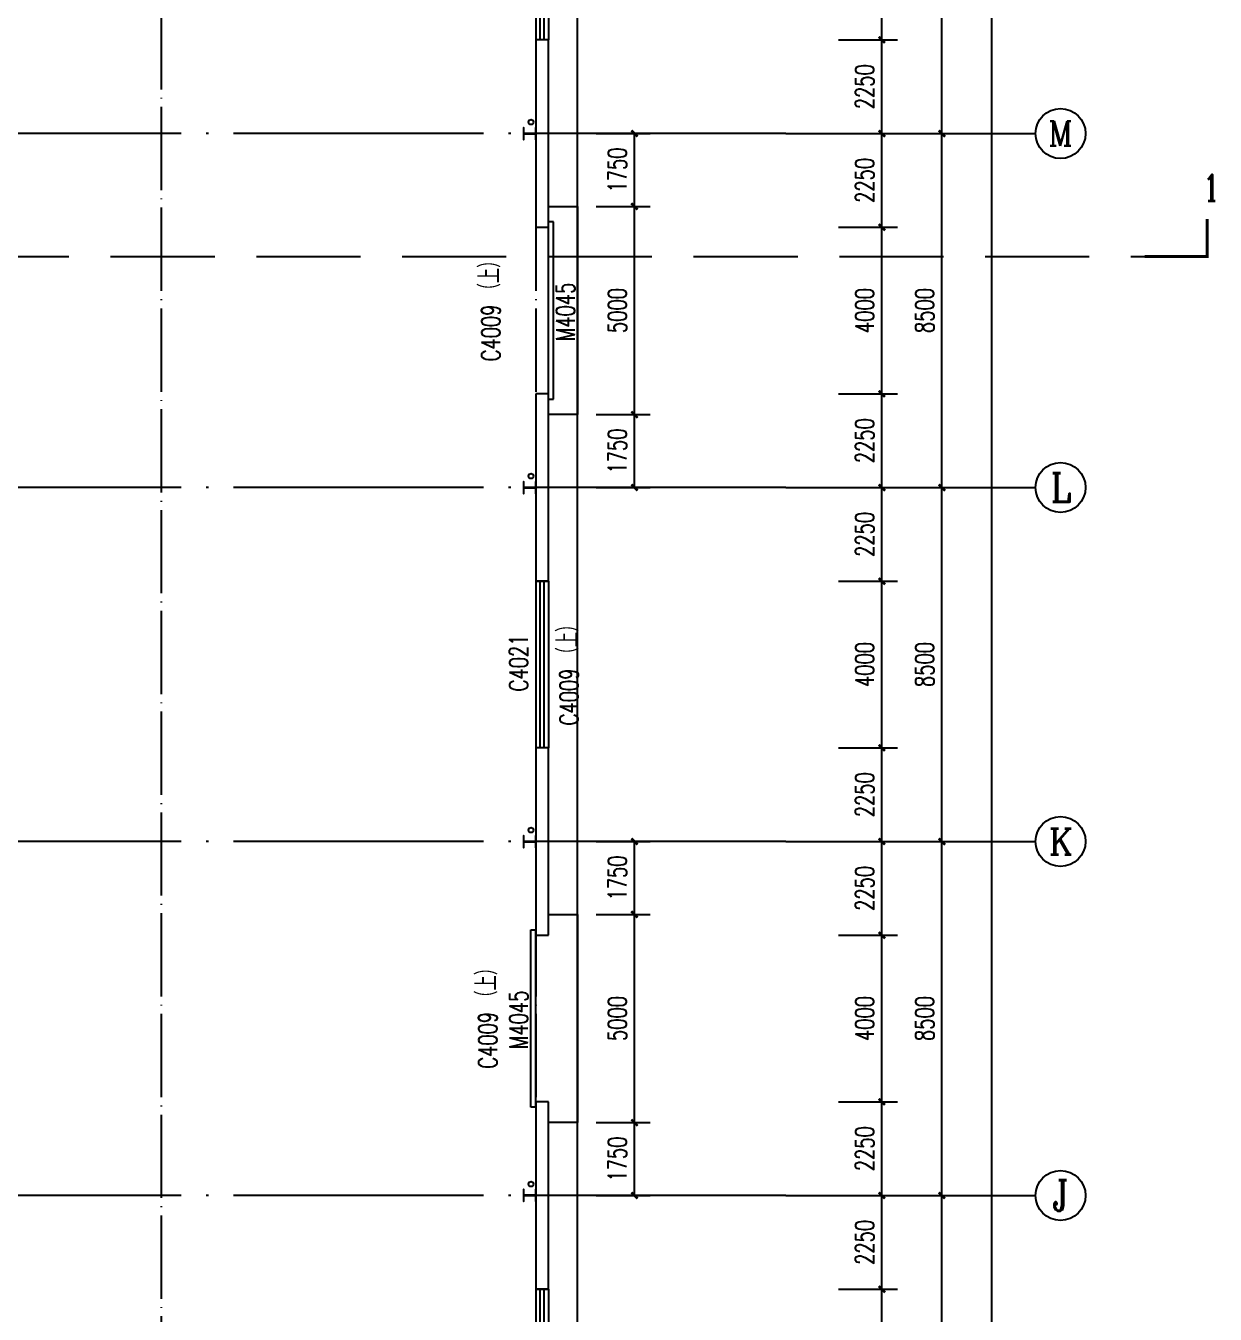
# Model space of a CAD drawing. Extents: x -275060 to -14507, y -783073 to -270523.
# Drawn here: x -129933 to -101371, y -341392 to -310453 of the extents above; entities that cross this region are included whole.
import ezdxf
from ezdxf.enums import TextEntityAlignment as Align

# ---------------------------------------------------------------- set-up
doc = ezdxf.new("R2010")
doc.units = 0
doc.header["$LTSCALE"] = 1000
doc.header["$MEASUREMENT"] = 0
doc.linetypes.add('DASH', pattern=[0.35, 0.25, -0.1])
doc.linetypes.add('DOTE', pattern=[2.42, 2, -0.2, 0.02, -0.2])
doc.layers.get('Defpoints').update_dxf_attribs({"color": 252})
for name, color, linetype in [('07m', 36, 'Continuous'), ('A-Stair(建筑楼梯、踏步、电梯)', 25, 'Continuous'), ('AXIS', 3, 'Continuous'), ('AXIS_TEXT', 7, 'Continuous'), ('DIM_SYMB', 3, 'Continuous'), ('DOTE', 1, 'Continuous'), ('PUB_DIM', 3, 'Continuous'), ('PUB_STRM', 4, 'Continuous'), ('STAIR', 2, 'Continuous'), ('WALL', 7, 'Continuous'), ('WINDOW', 4, 'Continuous'), ('WINDOW_TEXT', 7, 'Continuous')]:
    doc.layers.add(name, color=color, linetype=linetype)
doc.styles.add('_TCH_AXIS', font='COMPLEX', dxfattribs={"bigfont": 'GBCBIG'})
doc.styles.add('_TCH_DIM', font='SIMPLEX', dxfattribs={"bigfont": 'GBCBIG'})
doc.styles.add('_TCH_DIM_T3', font='SIMPLEX', dxfattribs={"width": 0.705882, "bigfont": 'GBCBIG'})
doc.styles.add('_TCH_LABEL', font='COMPLEX', dxfattribs={"bigfont": 'GBCBIG'})
doc.styles.add('_TCH_WINDOW', font='SIMPLEX', dxfattribs={"bigfont": 'GBCBIG'})
doc.styles.add('COMPLEX', font='COMPLEX')
doc.dimstyles.new('_TCH_ARCH&&150', dxfattribs={"dimtxt": 446.25, "dimasz": 150, "dimexe": 375, "dimexo": 450, "dimgap": 189.375, "dimtad": 1, "dimdec": 0, "dimzin": 0, "dimdsep": 46, "dimtxsty": '_TCH_DIM_T3', "dimblk": 'ARCHTICK', "dimcen": 0.09, "dimclrt": 7, "dimazin": 2, "dimtfac": 1, "dimtdec": 0, "dimtix": 1, "dimtmove": 2, "dimatfit": 3, "dimfxl": 0, "dimtolj": 1, "dimtzin": 0, "dimarcsym": 0})

# ---------------------------------------------------------------- blocks, each defined once
blk = doc.blocks.new('lsg')
at = {"layer": 'PUB_STRM'}
for centre in [(-116, -16725), (-116, -25225), (-116, -33725), (-116, -42225)]:
    blk.add_circle(centre, 60, dxfattribs=at)
blk = doc.blocks.new('_ArchTick')
at = {"color": 0, "linetype": 'ByBlock', "const_width": 0.4}
blk.add_lwpolyline([(-0.5, -0.5), (0.5, 0.5)], dxfattribs=at)
blk = doc.blocks.new('*D114')
at = {"layer": 'Defpoints', "color": 0, "transparency": 16777216}
for p in [(-116684, -336791), (-115316, -336791), (-116684, -338541)]:
    blk.add_point(p, dxfattribs=at)
at = {"layer": 'PUB_DIM', "color": 0, "lineweight": -2, "transparency": 16777216}
for p, q in [((-116234, -336791), (-114941, -336791)), ((-115316, -338541), (-115316, -336791)), ((-116234, -338541), (-114941, -338541))]:
    blk.add_line(p, q, dxfattribs=at)
at = {"layer": 'PUB_DIM', "color": 0, "lineweight": -2, "transparency": 16777216, "xscale": 150, "yscale": 150, "zscale": 150}
for p, rotation in [((-115316, -336791), 90), ((-115316, -338541), 270)]:
    blk.add_blockref('_ArchTick', p, dxfattribs=dict(at, rotation=rotation))
at = {"layer": 'PUB_DIM', "color": 7, "transparency": 16777216, "insert": (-115728, -337666), "char_height": 446.2, "attachment_point": 5, "rotation": 90, "style": '_TCH_DIM_T3'}
blk.add_mtext('\\A1;1750', dxfattribs=at)
blk = doc.blocks.new('*D115')
at = {"layer": 'Defpoints', "color": 0, "transparency": 16777216}
for p in [(-116684, -331791), (-115316, -331791), (-116684, -336791)]:
    blk.add_point(p, dxfattribs=at)
at = {"layer": 'PUB_DIM', "color": 0, "lineweight": -2, "transparency": 16777216}
for p, q in [((-116234, -331791), (-114941, -331791)), ((-115316, -336791), (-115316, -331791)), ((-116234, -336791), (-114941, -336791))]:
    blk.add_line(p, q, dxfattribs=at)
at = {"layer": 'PUB_DIM', "color": 0, "lineweight": -2, "transparency": 16777216, "xscale": 150, "yscale": 150, "zscale": 150}
for p, rotation in [((-115316, -331791), 90), ((-115316, -336791), 270)]:
    blk.add_blockref('_ArchTick', p, dxfattribs=dict(at, rotation=rotation))
at = {"layer": 'PUB_DIM', "color": 7, "transparency": 16777216, "insert": (-115728, -334291), "char_height": 446.2, "attachment_point": 5, "rotation": 90, "style": '_TCH_DIM_T3'}
blk.add_mtext('\\A1;5000', dxfattribs=at)
blk = doc.blocks.new('*D116')
at = {"layer": 'Defpoints', "color": 0, "transparency": 16777216}
for p in [(-116684, -330041), (-115316, -330041), (-116684, -331791)]:
    blk.add_point(p, dxfattribs=at)
at = {"layer": 'PUB_DIM', "color": 0, "lineweight": -2, "transparency": 16777216}
for p, q in [((-116234, -330041), (-114941, -330041)), ((-115316, -331791), (-115316, -330041)), ((-116234, -331791), (-114941, -331791))]:
    blk.add_line(p, q, dxfattribs=at)
at = {"layer": 'PUB_DIM', "color": 0, "lineweight": -2, "transparency": 16777216, "xscale": 150, "yscale": 150, "zscale": 150}
for p, rotation in [((-115316, -330041), 90), ((-115316, -331791), 270)]:
    blk.add_blockref('_ArchTick', p, dxfattribs=dict(at, rotation=rotation))
at = {"layer": 'PUB_DIM', "color": 7, "transparency": 16777216, "insert": (-115728, -330916), "char_height": 446.2, "attachment_point": 5, "rotation": 90, "style": '_TCH_DIM_T3'}
blk.add_mtext('\\A1;1750', dxfattribs=at)
blk = doc.blocks.new('*D117')
at = {"layer": 'Defpoints', "color": 0, "transparency": 16777216}
for p in [(-116684, -319791), (-115316, -319791), (-116684, -321541)]:
    blk.add_point(p, dxfattribs=at)
at = {"layer": 'PUB_DIM', "color": 0, "lineweight": -2, "transparency": 16777216}
for p, q in [((-116234, -319791), (-114941, -319791)), ((-115316, -321541), (-115316, -319791)), ((-116234, -321541), (-114941, -321541))]:
    blk.add_line(p, q, dxfattribs=at)
at = {"layer": 'PUB_DIM', "color": 0, "lineweight": -2, "transparency": 16777216, "xscale": 150, "yscale": 150, "zscale": 150}
for p, rotation in [((-115316, -319791), 90), ((-115316, -321541), 270)]:
    blk.add_blockref('_ArchTick', p, dxfattribs=dict(at, rotation=rotation))
at = {"layer": 'PUB_DIM', "color": 7, "transparency": 16777216, "insert": (-115728, -320666), "char_height": 446.2, "attachment_point": 5, "rotation": 90, "style": '_TCH_DIM_T3'}
blk.add_mtext('\\A1;1750', dxfattribs=at)
blk = doc.blocks.new('*D118')
at = {"layer": 'Defpoints', "color": 0, "transparency": 16777216}
for p in [(-116684, -314791), (-115316, -314791), (-116684, -319791)]:
    blk.add_point(p, dxfattribs=at)
at = {"layer": 'PUB_DIM', "color": 0, "lineweight": -2, "transparency": 16777216}
for p, q in [((-116234, -314791), (-114941, -314791)), ((-115316, -319791), (-115316, -314791)), ((-116234, -319791), (-114941, -319791))]:
    blk.add_line(p, q, dxfattribs=at)
at = {"layer": 'PUB_DIM', "color": 0, "lineweight": -2, "transparency": 16777216, "xscale": 150, "yscale": 150, "zscale": 150}
for p, rotation in [((-115316, -314791), 90), ((-115316, -319791), 270)]:
    blk.add_blockref('_ArchTick', p, dxfattribs=dict(at, rotation=rotation))
at = {"layer": 'PUB_DIM', "color": 7, "transparency": 16777216, "insert": (-115728, -317291), "char_height": 446.2, "attachment_point": 5, "rotation": 90, "style": '_TCH_DIM_T3'}
blk.add_mtext('\\A1;5000', dxfattribs=at)
blk = doc.blocks.new('*D119')
at = {"layer": 'Defpoints', "color": 0, "transparency": 16777216}
for p in [(-116684, -313041), (-115316, -313041), (-116684, -314791)]:
    blk.add_point(p, dxfattribs=at)
at = {"layer": 'PUB_DIM', "color": 0, "lineweight": -2, "transparency": 16777216}
for p, q in [((-116234, -313041), (-114941, -313041)), ((-115316, -314791), (-115316, -313041)), ((-116234, -314791), (-114941, -314791))]:
    blk.add_line(p, q, dxfattribs=at)
at = {"layer": 'PUB_DIM', "color": 0, "lineweight": -2, "transparency": 16777216, "xscale": 150, "yscale": 150, "zscale": 150}
for p, rotation in [((-115316, -313041), 90), ((-115316, -314791), 270)]:
    blk.add_blockref('_ArchTick', p, dxfattribs=dict(at, rotation=rotation))
at = {"layer": 'PUB_DIM', "color": 7, "transparency": 16777216, "insert": (-115728, -313916), "char_height": 446.2, "attachment_point": 5, "rotation": 90, "style": '_TCH_DIM_T3'}
blk.add_mtext('\\A1;1750', dxfattribs=at)
blk = doc.blocks.new('*D148')
at = {"layer": 'Defpoints', "color": 0, "transparency": 16777216}
for p in [(-110870, -306791), (-109375, -306791), (-110870, -310791)]:
    blk.add_point(p, dxfattribs=at)
at = {"layer": 'PUB_DIM', "color": 0, "lineweight": -2, "transparency": 16777216}
for p, q in [((-110420, -306791), (-109000, -306791)), ((-109375, -310791), (-109375, -306791)), ((-110420, -310791), (-109000, -310791))]:
    blk.add_line(p, q, dxfattribs=at)
at = {"layer": 'PUB_DIM', "color": 0, "lineweight": -2, "transparency": 16777216, "xscale": 150, "yscale": 150, "zscale": 150}
for p, rotation in [((-109375, -306791), 90), ((-109375, -310791), 270)]:
    blk.add_blockref('_ArchTick', p, dxfattribs=dict(at, rotation=rotation))
at = {"layer": 'PUB_DIM', "color": 7, "transparency": 16777216, "insert": (-109788, -308791), "char_height": 446.2, "attachment_point": 5, "rotation": 90, "style": '_TCH_DIM_T3'}
blk.add_mtext('\\A1;4000', dxfattribs=at)
blk = doc.blocks.new('*D149')
at = {"layer": 'Defpoints', "color": 0, "transparency": 16777216}
for p in [(-110870, -310791), (-109375, -310791), (-110870, -313041)]:
    blk.add_point(p, dxfattribs=at)
at = {"layer": 'PUB_DIM', "color": 0, "lineweight": -2, "transparency": 16777216}
for p, q in [((-110420, -310791), (-109000, -310791)), ((-109375, -313041), (-109375, -310791)), ((-110420, -313041), (-109000, -313041))]:
    blk.add_line(p, q, dxfattribs=at)
at = {"layer": 'PUB_DIM', "color": 0, "lineweight": -2, "transparency": 16777216, "xscale": 150, "yscale": 150, "zscale": 150}
for p, rotation in [((-109375, -310791), 90), ((-109375, -313041), 270)]:
    blk.add_blockref('_ArchTick', p, dxfattribs=dict(at, rotation=rotation))
at = {"layer": 'PUB_DIM', "color": 7, "transparency": 16777216, "insert": (-109788, -311916), "char_height": 446.2, "attachment_point": 5, "rotation": 90, "style": '_TCH_DIM_T3'}
blk.add_mtext('\\A1;2250', dxfattribs=at)
blk = doc.blocks.new('*D150')
at = {"layer": 'Defpoints', "color": 0, "transparency": 16777216}
for p in [(-110870, -313041), (-109375, -313041), (-110870, -315291)]:
    blk.add_point(p, dxfattribs=at)
at = {"layer": 'PUB_DIM', "color": 0, "lineweight": -2, "transparency": 16777216}
for p, q in [((-110420, -313041), (-109000, -313041)), ((-109375, -315291), (-109375, -313041)), ((-110420, -315291), (-109000, -315291))]:
    blk.add_line(p, q, dxfattribs=at)
at = {"layer": 'PUB_DIM', "color": 0, "lineweight": -2, "transparency": 16777216, "xscale": 150, "yscale": 150, "zscale": 150}
for p, rotation in [((-109375, -313041), 90), ((-109375, -315291), 270)]:
    blk.add_blockref('_ArchTick', p, dxfattribs=dict(at, rotation=rotation))
at = {"layer": 'PUB_DIM', "color": 7, "transparency": 16777216, "insert": (-109788, -314166), "char_height": 446.2, "attachment_point": 5, "rotation": 90, "style": '_TCH_DIM_T3'}
blk.add_mtext('\\A1;2250', dxfattribs=at)
blk = doc.blocks.new('*D151')
at = {"layer": 'Defpoints', "color": 0, "transparency": 16777216}
for p in [(-110870, -315291), (-109375, -315291), (-110870, -319291)]:
    blk.add_point(p, dxfattribs=at)
at = {"layer": 'PUB_DIM', "color": 0, "lineweight": -2, "transparency": 16777216}
for p, q in [((-110420, -315291), (-109000, -315291)), ((-109375, -319291), (-109375, -315291)), ((-110420, -319291), (-109000, -319291))]:
    blk.add_line(p, q, dxfattribs=at)
at = {"layer": 'PUB_DIM', "color": 0, "lineweight": -2, "transparency": 16777216, "xscale": 150, "yscale": 150, "zscale": 150}
for p, rotation in [((-109375, -315291), 90), ((-109375, -319291), 270)]:
    blk.add_blockref('_ArchTick', p, dxfattribs=dict(at, rotation=rotation))
at = {"layer": 'PUB_DIM', "color": 7, "transparency": 16777216, "insert": (-109788, -317291), "char_height": 446.2, "attachment_point": 5, "rotation": 90, "style": '_TCH_DIM_T3'}
blk.add_mtext('\\A1;4000', dxfattribs=at)
blk = doc.blocks.new('*D152')
at = {"layer": 'Defpoints', "color": 0, "transparency": 16777216}
for p in [(-110870, -319291), (-109375, -319291), (-110870, -321541)]:
    blk.add_point(p, dxfattribs=at)
at = {"layer": 'PUB_DIM', "color": 0, "lineweight": -2, "transparency": 16777216}
for p, q in [((-110420, -319291), (-109000, -319291)), ((-109375, -321541), (-109375, -319291)), ((-110420, -321541), (-109000, -321541))]:
    blk.add_line(p, q, dxfattribs=at)
at = {"layer": 'PUB_DIM', "color": 0, "lineweight": -2, "transparency": 16777216, "xscale": 150, "yscale": 150, "zscale": 150}
for p, rotation in [((-109375, -319291), 90), ((-109375, -321541), 270)]:
    blk.add_blockref('_ArchTick', p, dxfattribs=dict(at, rotation=rotation))
at = {"layer": 'PUB_DIM', "color": 7, "transparency": 16777216, "insert": (-109788, -320416), "char_height": 446.2, "attachment_point": 5, "rotation": 90, "style": '_TCH_DIM_T3'}
blk.add_mtext('\\A1;2250', dxfattribs=at)
blk = doc.blocks.new('*D153')
at = {"layer": 'Defpoints', "color": 0, "transparency": 16777216}
for p in [(-110870, -321541), (-109375, -321541), (-110870, -323791)]:
    blk.add_point(p, dxfattribs=at)
at = {"layer": 'PUB_DIM', "color": 0, "lineweight": -2, "transparency": 16777216}
for p, q in [((-110420, -321541), (-109000, -321541)), ((-109375, -323791), (-109375, -321541)), ((-110420, -323791), (-109000, -323791))]:
    blk.add_line(p, q, dxfattribs=at)
at = {"layer": 'PUB_DIM', "color": 0, "lineweight": -2, "transparency": 16777216, "xscale": 150, "yscale": 150, "zscale": 150}
for p, rotation in [((-109375, -321541), 90), ((-109375, -323791), 270)]:
    blk.add_blockref('_ArchTick', p, dxfattribs=dict(at, rotation=rotation))
at = {"layer": 'PUB_DIM', "color": 7, "transparency": 16777216, "insert": (-109788, -322666), "char_height": 446.2, "attachment_point": 5, "rotation": 90, "style": '_TCH_DIM_T3'}
blk.add_mtext('\\A1;2250', dxfattribs=at)
blk = doc.blocks.new('*D154')
at = {"layer": 'Defpoints', "color": 0, "transparency": 16777216}
for p in [(-110870, -323791), (-109375, -323791), (-110870, -327791)]:
    blk.add_point(p, dxfattribs=at)
at = {"layer": 'PUB_DIM', "color": 0, "lineweight": -2, "transparency": 16777216}
for p, q in [((-110420, -323791), (-109000, -323791)), ((-109375, -327791), (-109375, -323791)), ((-110420, -327791), (-109000, -327791))]:
    blk.add_line(p, q, dxfattribs=at)
at = {"layer": 'PUB_DIM', "color": 0, "lineweight": -2, "transparency": 16777216, "xscale": 150, "yscale": 150, "zscale": 150}
for p, rotation in [((-109375, -323791), 90), ((-109375, -327791), 270)]:
    blk.add_blockref('_ArchTick', p, dxfattribs=dict(at, rotation=rotation))
at = {"layer": 'PUB_DIM', "color": 7, "transparency": 16777216, "insert": (-109788, -325791), "char_height": 446.2, "attachment_point": 5, "rotation": 90, "style": '_TCH_DIM_T3'}
blk.add_mtext('\\A1;4000', dxfattribs=at)
blk = doc.blocks.new('*D155')
at = {"layer": 'Defpoints', "color": 0, "transparency": 16777216}
for p in [(-110870, -327791), (-109375, -327791), (-110870, -330041)]:
    blk.add_point(p, dxfattribs=at)
at = {"layer": 'PUB_DIM', "color": 0, "lineweight": -2, "transparency": 16777216}
for p, q in [((-110420, -327791), (-109000, -327791)), ((-109375, -330041), (-109375, -327791)), ((-110420, -330041), (-109000, -330041))]:
    blk.add_line(p, q, dxfattribs=at)
at = {"layer": 'PUB_DIM', "color": 0, "lineweight": -2, "transparency": 16777216, "xscale": 150, "yscale": 150, "zscale": 150}
for p, rotation in [((-109375, -327791), 90), ((-109375, -330041), 270)]:
    blk.add_blockref('_ArchTick', p, dxfattribs=dict(at, rotation=rotation))
at = {"layer": 'PUB_DIM', "color": 7, "transparency": 16777216, "insert": (-109788, -328916), "char_height": 446.2, "attachment_point": 5, "rotation": 90, "style": '_TCH_DIM_T3'}
blk.add_mtext('\\A1;2250', dxfattribs=at)
blk = doc.blocks.new('*D156')
at = {"layer": 'Defpoints', "color": 0, "transparency": 16777216}
for p in [(-110870, -330041), (-109375, -330041), (-110870, -332291)]:
    blk.add_point(p, dxfattribs=at)
at = {"layer": 'PUB_DIM', "color": 0, "lineweight": -2, "transparency": 16777216}
for p, q in [((-110420, -330041), (-109000, -330041)), ((-109375, -332291), (-109375, -330041)), ((-110420, -332291), (-109000, -332291))]:
    blk.add_line(p, q, dxfattribs=at)
at = {"layer": 'PUB_DIM', "color": 0, "lineweight": -2, "transparency": 16777216, "xscale": 150, "yscale": 150, "zscale": 150}
for p, rotation in [((-109375, -330041), 90), ((-109375, -332291), 270)]:
    blk.add_blockref('_ArchTick', p, dxfattribs=dict(at, rotation=rotation))
at = {"layer": 'PUB_DIM', "color": 7, "transparency": 16777216, "insert": (-109788, -331166), "char_height": 446.2, "attachment_point": 5, "rotation": 90, "style": '_TCH_DIM_T3'}
blk.add_mtext('\\A1;2250', dxfattribs=at)
blk = doc.blocks.new('*D157')
at = {"layer": 'Defpoints', "color": 0, "transparency": 16777216}
for p in [(-110870, -332291), (-109375, -332291), (-110870, -336291)]:
    blk.add_point(p, dxfattribs=at)
at = {"layer": 'PUB_DIM', "color": 0, "lineweight": -2, "transparency": 16777216}
for p, q in [((-110420, -332291), (-109000, -332291)), ((-109375, -336291), (-109375, -332291)), ((-110420, -336291), (-109000, -336291))]:
    blk.add_line(p, q, dxfattribs=at)
at = {"layer": 'PUB_DIM', "color": 0, "lineweight": -2, "transparency": 16777216, "xscale": 150, "yscale": 150, "zscale": 150}
for p, rotation in [((-109375, -332291), 90), ((-109375, -336291), 270)]:
    blk.add_blockref('_ArchTick', p, dxfattribs=dict(at, rotation=rotation))
at = {"layer": 'PUB_DIM', "color": 7, "transparency": 16777216, "insert": (-109788, -334291), "char_height": 446.2, "attachment_point": 5, "rotation": 90, "style": '_TCH_DIM_T3'}
blk.add_mtext('\\A1;4000', dxfattribs=at)
blk = doc.blocks.new('*D158')
at = {"layer": 'Defpoints', "color": 0, "transparency": 16777216}
for p in [(-110870, -336291), (-109375, -336291), (-110870, -338541)]:
    blk.add_point(p, dxfattribs=at)
at = {"layer": 'PUB_DIM', "color": 0, "lineweight": -2, "transparency": 16777216}
for p, q in [((-110420, -336291), (-109000, -336291)), ((-109375, -338541), (-109375, -336291)), ((-110420, -338541), (-109000, -338541))]:
    blk.add_line(p, q, dxfattribs=at)
at = {"layer": 'PUB_DIM', "color": 0, "lineweight": -2, "transparency": 16777216, "xscale": 150, "yscale": 150, "zscale": 150}
for p, rotation in [((-109375, -336291), 90), ((-109375, -338541), 270)]:
    blk.add_blockref('_ArchTick', p, dxfattribs=dict(at, rotation=rotation))
at = {"layer": 'PUB_DIM', "color": 7, "transparency": 16777216, "insert": (-109788, -337416), "char_height": 446.2, "attachment_point": 5, "rotation": 90, "style": '_TCH_DIM_T3'}
blk.add_mtext('\\A1;2250', dxfattribs=at)
blk = doc.blocks.new('*D159')
at = {"layer": 'Defpoints', "color": 0, "transparency": 16777216}
for p in [(-110870, -338541), (-109375, -338541), (-110870, -340791)]:
    blk.add_point(p, dxfattribs=at)
at = {"layer": 'PUB_DIM', "color": 0, "lineweight": -2, "transparency": 16777216}
for p, q in [((-110420, -338541), (-109000, -338541)), ((-109375, -340791), (-109375, -338541)), ((-110420, -340791), (-109000, -340791))]:
    blk.add_line(p, q, dxfattribs=at)
at = {"layer": 'PUB_DIM', "color": 0, "lineweight": -2, "transparency": 16777216, "xscale": 150, "yscale": 150, "zscale": 150}
for p, rotation in [((-109375, -338541), 90), ((-109375, -340791), 270)]:
    blk.add_blockref('_ArchTick', p, dxfattribs=dict(at, rotation=rotation))
at = {"layer": 'PUB_DIM', "color": 7, "transparency": 16777216, "insert": (-109788, -339666), "char_height": 446.2, "attachment_point": 5, "rotation": 90, "style": '_TCH_DIM_T3'}
blk.add_mtext('\\A1;2250', dxfattribs=at)
blk = doc.blocks.new('*D160')
at = {"layer": 'Defpoints', "color": 0, "transparency": 16777216}
for p in [(-110870, -340791), (-109375, -340791), (-110870, -344791)]:
    blk.add_point(p, dxfattribs=at)
at = {"layer": 'PUB_DIM', "color": 0, "lineweight": -2, "transparency": 16777216}
for p, q in [((-110420, -340791), (-109000, -340791)), ((-109375, -344791), (-109375, -340791)), ((-110420, -344791), (-109000, -344791))]:
    blk.add_line(p, q, dxfattribs=at)
at = {"layer": 'PUB_DIM', "color": 0, "lineweight": -2, "transparency": 16777216, "xscale": 150, "yscale": 150, "zscale": 150}
for p, rotation in [((-109375, -340791), 90), ((-109375, -344791), 270)]:
    blk.add_blockref('_ArchTick', p, dxfattribs=dict(at, rotation=rotation))
at = {"layer": 'PUB_DIM', "color": 7, "transparency": 16777216, "insert": (-109788, -342791), "char_height": 446.2, "attachment_point": 5, "rotation": 90, "style": '_TCH_DIM_T3'}
blk.add_mtext('\\A1;4000', dxfattribs=at)
blk = doc.blocks.new('*D394')
at = {"layer": 'AXIS', "color": 0, "lineweight": -2, "transparency": 16777216}
for p, q in [((-111234, -338541), (-107559, -338541)), ((-107934, -347041), (-107934, -338541)), ((-111234, -347041), (-107559, -347041))]:
    blk.add_line(p, q, dxfattribs=at)
at = {"layer": 'Defpoints', "color": 0, "transparency": 16777216}
for p in [(-111684, -338541), (-107934, -338541), (-111684, -347041)]:
    blk.add_point(p, dxfattribs=at)
at = {"layer": 'AXIS', "color": 0, "lineweight": -2, "transparency": 16777216, "xscale": 150, "yscale": 150, "zscale": 150}
for p, rotation in [((-107934, -338541), 90), ((-107934, -347041), 270)]:
    blk.add_blockref('_ArchTick', p, dxfattribs=dict(at, rotation=rotation))
at = {"layer": 'AXIS', "color": 7, "transparency": 16777216, "insert": (-108347, -342791), "char_height": 446.2, "attachment_point": 5, "rotation": 90, "style": '_TCH_DIM_T3'}
blk.add_mtext('\\A1;8500', dxfattribs=at)
blk = doc.blocks.new('*D395')
at = {"layer": 'AXIS', "color": 0, "lineweight": -2, "transparency": 16777216}
for p, q in [((-111234, -330041), (-107559, -330041)), ((-107934, -338541), (-107934, -330041)), ((-111234, -338541), (-107559, -338541))]:
    blk.add_line(p, q, dxfattribs=at)
at = {"layer": 'Defpoints', "color": 0, "transparency": 16777216}
for p in [(-111684, -330041), (-107934, -330041), (-111684, -338541)]:
    blk.add_point(p, dxfattribs=at)
at = {"layer": 'AXIS', "color": 0, "lineweight": -2, "transparency": 16777216, "xscale": 150, "yscale": 150, "zscale": 150}
for p, rotation in [((-107934, -330041), 90), ((-107934, -338541), 270)]:
    blk.add_blockref('_ArchTick', p, dxfattribs=dict(at, rotation=rotation))
at = {"layer": 'AXIS', "color": 7, "transparency": 16777216, "insert": (-108347, -334291), "char_height": 446.2, "attachment_point": 5, "rotation": 90, "style": '_TCH_DIM_T3'}
blk.add_mtext('\\A1;8500', dxfattribs=at)
blk = doc.blocks.new('*D396')
at = {"layer": 'AXIS', "color": 0, "lineweight": -2, "transparency": 16777216}
for p, q in [((-111234, -321541), (-107559, -321541)), ((-107934, -330041), (-107934, -321541)), ((-111234, -330041), (-107559, -330041))]:
    blk.add_line(p, q, dxfattribs=at)
at = {"layer": 'Defpoints', "color": 0, "transparency": 16777216}
for p in [(-111684, -321541), (-107934, -321541), (-111684, -330041)]:
    blk.add_point(p, dxfattribs=at)
at = {"layer": 'AXIS', "color": 0, "lineweight": -2, "transparency": 16777216, "xscale": 150, "yscale": 150, "zscale": 150}
for p, rotation in [((-107934, -321541), 90), ((-107934, -330041), 270)]:
    blk.add_blockref('_ArchTick', p, dxfattribs=dict(at, rotation=rotation))
at = {"layer": 'AXIS', "color": 7, "transparency": 16777216, "insert": (-108347, -325791), "char_height": 446.2, "attachment_point": 5, "rotation": 90, "style": '_TCH_DIM_T3'}
blk.add_mtext('\\A1;8500', dxfattribs=at)
blk = doc.blocks.new('*D397')
at = {"layer": 'AXIS', "color": 0, "lineweight": -2, "transparency": 16777216}
for p, q in [((-111234, -313041), (-107559, -313041)), ((-107934, -321541), (-107934, -313041)), ((-111234, -321541), (-107559, -321541))]:
    blk.add_line(p, q, dxfattribs=at)
at = {"layer": 'Defpoints', "color": 0, "transparency": 16777216}
for p in [(-111684, -313041), (-107934, -313041), (-111684, -321541)]:
    blk.add_point(p, dxfattribs=at)
at = {"layer": 'AXIS', "color": 0, "lineweight": -2, "transparency": 16777216, "xscale": 150, "yscale": 150, "zscale": 150}
for p, rotation in [((-107934, -313041), 90), ((-107934, -321541), 270)]:
    blk.add_blockref('_ArchTick', p, dxfattribs=dict(at, rotation=rotation))
at = {"layer": 'AXIS', "color": 7, "transparency": 16777216, "insert": (-108347, -317291), "char_height": 446.2, "attachment_point": 5, "rotation": 90, "style": '_TCH_DIM_T3'}
blk.add_mtext('\\A1;8500', dxfattribs=at)
blk = doc.blocks.new('*D398')
at = {"layer": 'AXIS', "color": 0, "lineweight": -2, "transparency": 16777216}
for p, q in [((-111234, -304541), (-107559, -304541)), ((-107934, -313041), (-107934, -304541)), ((-111234, -313041), (-107559, -313041))]:
    blk.add_line(p, q, dxfattribs=at)
at = {"layer": 'Defpoints', "color": 0, "transparency": 16777216}
for p in [(-111684, -304541), (-107934, -304541), (-111684, -313041)]:
    blk.add_point(p, dxfattribs=at)
at = {"layer": 'AXIS', "color": 0, "lineweight": -2, "transparency": 16777216, "xscale": 150, "yscale": 150, "zscale": 150}
for p, rotation in [((-107934, -304541), 90), ((-107934, -313041), 270)]:
    blk.add_blockref('_ArchTick', p, dxfattribs=dict(at, rotation=rotation))
at = {"layer": 'AXIS', "color": 7, "transparency": 16777216, "insert": (-108347, -308791), "char_height": 446.2, "attachment_point": 5, "rotation": 90, "style": '_TCH_DIM_T3'}
blk.add_mtext('\\A1;8500', dxfattribs=at)
blk = doc.blocks.new('*D401')
at = {"layer": 'AXIS', "color": 0, "lineweight": -2, "transparency": 16777216}
for p, q in [((-111234, -295741), (-106359, -295741)), ((-106734, -406841), (-106734, -295741)), ((-111234, -406841), (-106359, -406841))]:
    blk.add_line(p, q, dxfattribs=at)
at = {"layer": 'Defpoints', "color": 0, "transparency": 16777216}
for p in [(-111684, -295741), (-106734, -295741), (-111684, -406841)]:
    blk.add_point(p, dxfattribs=at)
at = {"layer": 'AXIS', "color": 0, "lineweight": -2, "transparency": 16777216, "xscale": 150, "yscale": 150, "zscale": 150}
for p, rotation in [((-106734, -295741), 90), ((-106734, -406841), 270)]:
    blk.add_blockref('_ArchTick', p, dxfattribs=dict(at, rotation=rotation))
at = {"layer": 'AXIS', "color": 7, "transparency": 16777216, "insert": (-107147, -351291), "char_height": 446.2, "attachment_point": 5, "rotation": 90, "style": '_TCH_DIM_T3'}
blk.add_mtext('\\A1;111100', dxfattribs=at)
blk = doc.blocks.new('_AXISO')
blk.add_circle((0, 0), 0.5)
at = {"layer": 'AXIS_TEXT', "style": 'COMPLEX', "width": 1.041667}
blk.add_attdef('A', text='', height=0.56, dxfattribs=at).set_placement((-0.25, -0.28), (0.25, -0.28), align=Align.FIT)
blk = doc.blocks.new('$DorLib2D$00000126')
at = {"color": 0, "linetype": 'Continuous'}
for p, q in [((-0.532, 0.5), (-0.532, 0.9)), ((0.532, 0.9), (0.532, 0.5))]:
    blk.add_line(p, q, dxfattribs=at)
at = {"color": 0, "linetype": 'DASH'}
for p, q in [((-0.532, 0.9), (0.532, 0.9)), ((-0.532, 0.5), (0.532, 0.5))]:
    blk.add_line(p, q, dxfattribs=at)
blk = doc.blocks.new('$TCHSYS$WIN2D')
for p, q in [((-0.5, 0.5), (0.5, 0.5)), ((-0.5, 0.5), (-0.5, -0.5)), ((0.5, 0.5), (0.5, -0.5)), ((0.5, 0.1667), (-0.5, 0.1667)), ((0.5, -0.1667), (-0.5, -0.1667)), ((-0.5, -0.5), (0.5, -0.5))]:
    blk.add_line(p, q)

msp = doc.modelspace()

# ---------------------------------------------------------------- linework, layer by layer
for points in [[(-117684.1, -313180.6), (-117684.1, -312900.6), (-117696.1, -312900.6), (-117696.1, -313036.6), (-117972.1, -313036.6), (-117972.1, -312900.6), (-117984.1, -312900.6), (-117984.1, -313180.6), (-117972.1, -313180.6), (-117972.1, -313044.6), (-117696.1, -313044.6), (-117696.1, -313180.6)], [(-117684.1, -321680.6), (-117684.1, -321400.6), (-117696.1, -321400.6), (-117696.1, -321536.6), (-117972.1, -321536.6), (-117972.1, -321400.6), (-117984.1, -321400.6), (-117984.1, -321680.6), (-117972.1, -321680.6), (-117972.1, -321544.6), (-117696.1, -321544.6), (-117696.1, -321680.6)], [(-117684.1, -330180.6), (-117684.1, -329900.6), (-117696.1, -329900.6), (-117696.1, -330036.6), (-117972.1, -330036.6), (-117972.1, -329900.6), (-117984.1, -329900.6), (-117984.1, -330180.6), (-117972.1, -330180.6), (-117972.1, -330044.6), (-117696.1, -330044.6), (-117696.1, -330180.6)], [(-117684.1, -338680.6), (-117684.1, -338400.6), (-117696.1, -338400.6), (-117696.1, -338536.6), (-117972.1, -338536.6), (-117972.1, -338400.6), (-117984.1, -338400.6), (-117984.1, -338680.6), (-117972.1, -338680.6), (-117972.1, -338544.6), (-117696.1, -338544.6), (-117696.1, -338680.6)]]:
    msp.add_lwpolyline(points, close=True)
at = {"layer": 'A-Stair(建筑楼梯、踏步、电梯)'}
msp.add_lwpolyline([(-121184.1, -407540.6), (-116684.1, -407540.6), (-116684.1, -295040.6), (-154684.1, -295040.6), (-154684.1, -331790.6)], dxfattribs=at)
at = {"layer": 'AXIS'}
for p, q in [((-111684.1, -313040.6), (-105684.1, -313040.6)), ((-111684.1, -321540.6), (-105684.1, -321540.6)), ((-111684.1, -330040.6), (-105684.1, -330040.6)), ((-111684.1, -338540.6), (-105684.1, -338540.6))]:
    msp.add_line(p, q, dxfattribs=at)
at = {"layer": 'DIM_SYMB', "const_width": 75}
msp.add_lwpolyline([(-103063.5, -315991), (-101563.5, -315991), (-101563.5, -315091)], dxfattribs=at)
at = {"layer": 'DIM_SYMB', "linetype": 'DASH', "ltscale": 10}
msp.add_lwpolyline([(-169895.5, -315991), (-101563.5, -315991)], dxfattribs=at)
at = {"layer": 'DOTE', "color": 1, "linetype": 'DOTE'}
for p, q in [((-126684.1, -293040.6), (-126684.1, -409540.6)), ((-117684.1, -293040.6), (-117684.1, -409540.6))]:
    msp.add_line(p, q, dxfattribs=at)
at = {"layer": 'DOTE', "color": 1, "linetype": 'DOTE', "ltscale": 3}
for p, q in [((-111684.1, -313040.6), (-159684.1, -313040.6)), ((-111684.1, -321540.6), (-159684.1, -321540.6)), ((-111684.1, -330040.6), (-159684.1, -330040.6)), ((-111684.1, -338540.6), (-159684.1, -338540.6))]:
    msp.add_line(p, q, dxfattribs=at)
at = {"layer": 'STAIR'}
for points in [[(-117384.1, -314790.6), (-116684.1, -314790.6), (-116684.1, -319790.6), (-117384.1, -319790.6)], [(-117384.1, -331790.6), (-116684.1, -331790.6), (-116684.1, -336790.6), (-117384.1, -336790.6)]]:
    msp.add_lwpolyline(points, dxfattribs=at)
at = {"layer": 'WALL'}
for p, q in [((-117384.1, -310790.6), (-117684.1, -310790.6)), ((-117684.1, -310790.6), (-117684.1, -315290.6)), ((-117384.1, -315290.6), (-117384.1, -310790.6)), ((-117684.1, -315290.6), (-117384.1, -315290.6)), ((-117384.1, -319290.6), (-117684.1, -319290.6)), ((-117684.1, -319290.6), (-117684.1, -323790.6)), ((-117384.1, -323790.6), (-117384.1, -319290.6)), ((-117684.1, -323790.6), (-117384.1, -323790.6)), ((-117384.1, -327790.6), (-117684.1, -327790.6)), ((-117684.1, -327790.6), (-117684.1, -332290.6)), ((-117384.1, -332290.6), (-117384.1, -327790.6)), ((-117684.1, -332290.6), (-117384.1, -332290.6)), ((-117384.1, -336290.6), (-117684.1, -336290.6)), ((-117684.1, -336290.6), (-117684.1, -340790.6)), ((-117384.1, -340790.6), (-117384.1, -336290.6)), ((-117684.1, -340790.6), (-117384.1, -340790.6))]:
    msp.add_line(p, q, dxfattribs=at)

# ---------------------------------------------------------------- block references
msp.add_blockref('lsg', (-117684.1, -296040.6))
at = {"layer": 'AXIS'}
ref = msp.add_blockref('_AXISO', (-105084.1, -313040.6), dxfattribs=dict(at, xscale=1200, yscale=1200, zscale=1200))
ref.add_attrib('A', 'M', dxfattribs={"layer": 'AXIS_TEXT', "height": 594, "style": '_TCH_AXIS'}).set_placement((-105381.1, -313337.6), (-104787.1, -313337.6), align=Align.FIT)
ref = msp.add_blockref('_AXISO', (-105084.1, -321540.6), dxfattribs=dict(at, xscale=1200, yscale=1200, zscale=1200))
ref.add_attrib('A', 'L', dxfattribs={"layer": 'AXIS_TEXT', "height": 683.5, "style": '_TCH_AXIS'}).set_placement((-105328.2, -321882.4), (-104840, -321882.4), align=Align.FIT)
ref = msp.add_blockref('_AXISO', (-105084.1, -330040.6), dxfattribs=dict(at, xscale=1200, yscale=1200, zscale=1200))
ref.add_attrib('A', 'K', dxfattribs={"layer": 'AXIS_TEXT', "height": 622.9, "style": '_TCH_AXIS'}).set_placement((-105365.9, -330352.1), (-104802.3, -330352.1), align=Align.FIT)
ref = msp.add_blockref('_AXISO', (-105084.1, -338540.6), dxfattribs=dict(at, xscale=1200, yscale=1200, zscale=1200))
ref.add_attrib('A', 'J', dxfattribs={"layer": 'AXIS_TEXT', "height": 744.1, "style": '_TCH_AXIS'}).set_placement((-105279, -338912.7), (-104889.2, -338912.7), align=Align.FIT)
at = {"layer": 'WINDOW'}
ref = msp.add_blockref('$TCHSYS$WIN2D', (-117534.1, -308790.6), dxfattribs=dict(at, xscale=-4000, yscale=-300, zscale=-4000, rotation=90.00000000718146))
ref.add_attrib('A', 'C4021', (-117873.5, -309435.6), dxfattribs={"layer": 'WINDOW_TEXT', "height": 446.25, "rotation": 90, "style": '_TCH_WINDOW', "width": 0.705882})
ref = msp.add_blockref('$DorLib2D$00000126', (-117534.1, -317290.6), dxfattribs=dict(at, xscale=4000, yscale=-300, zscale=4000, rotation=90.00000000718146))
ref.add_attrib('A', 'M4045', (-116748.5, -318025.6), dxfattribs={"layer": 'WINDOW_TEXT', "height": 446.25, "rotation": 90, "style": '_TCH_WINDOW', "width": 0.705882})
ref = msp.add_blockref('$TCHSYS$WIN2D', (-117534.1, -325790.6), dxfattribs=dict(at, xscale=-4000, yscale=-300, zscale=-4000, rotation=90.00000000718146))
ref.add_attrib('A', 'C4021', (-117873.5, -326435.6), dxfattribs={"layer": 'WINDOW_TEXT', "height": 446.25, "rotation": 90, "style": '_TCH_WINDOW', "width": 0.705882})
ref = msp.add_blockref('$DorLib2D$00000126', (-117534.1, -334290.6), dxfattribs=dict(at, xscale=4000, yscale=300, zscale=4000, rotation=90.00000000718146))
ref.add_attrib('A', 'M4045', (-117873.5, -335025.6), dxfattribs={"layer": 'WINDOW_TEXT', "height": 446.25, "rotation": 90, "style": '_TCH_WINDOW', "width": 0.705882})
ref = msp.add_blockref('$TCHSYS$WIN2D', (-117534.1, -342790.6), dxfattribs=dict(at, xscale=-4000, yscale=-300, zscale=-4000, rotation=90.00000000718146))
ref.add_attrib('A', 'C4021', (-117873.5, -343435.6), dxfattribs={"layer": 'WINDOW_TEXT', "height": 446.25, "rotation": 90, "style": '_TCH_WINDOW', "width": 0.705882})

# ---------------------------------------------------------------- texts
at = {"layer": '07m', "color": 2, "style": '_TCH_DIM'}
for p in [(-118542.4, -316996), (-116664.4, -325737), (-118614.4, -333980.5)]:
    msp.add_text('（上）', height=506.38, rotation=90, dxfattribs=at).set_placement(p)
at = {"layer": '07m', "color": 2, "style": '_TCH_DIM', "width": 0.705882}
for p in [(-118542.4, -318511), (-116664.4, -327252), (-118614.4, -335495.5)]:
    msp.add_text('C4009', height=446.25, rotation=90, dxfattribs=at).set_placement(p)
at = {"layer": 'DIM_SYMB', "color": 7, "style": '_TCH_LABEL', "width": 0.705882}
msp.add_text('1', height=637.5, dxfattribs=at).set_placement((-101659.9, -314659.8))

# ---------------------------------------------------------------- dimensions: what is measured, and where the dimension line sits
at = {"layer": 'AXIS'}
for p1, p2, distance, picture, middle in [((-111684.1, -406840.6), (-111684.1, -295740.6), -4950, '*D401', (-107146.6, -351290.6)), ((-111684.1, -313040.6), (-111684.1, -304540.6), -3750, '*D398', (-108346.6, -308790.6)), ((-111684.1, -321540.6), (-111684.1, -313040.6), -3750, '*D397', (-108346.6, -317290.6)), ((-111684.1, -330040.6), (-111684.1, -321540.6), -3750, '*D396', (-108346.6, -325790.6)), ((-111684.1, -338540.6), (-111684.1, -330040.6), -3750, '*D395', (-108346.6, -334290.6)), ((-111684.1, -347040.6), (-111684.1, -338540.6), -3750, '*D394', (-108346.6, -342790.6))]:
    dim = msp.add_aligned_dim(p1=p1, p2=p2, distance=distance, dimstyle='_TCH_ARCH&&150', dxfattribs=at)
    dim.commit()
    dim.dimension.update_dxf_attribs({"geometry": picture, "text_midpoint": middle})
at = {"layer": 'PUB_DIM'}
for p1, p2, distance, picture, middle in [((-110869.7, -310790.6), (-110869.7, -306790.6), -1494.6, '*D148', (-109787.6, -308790.6)), ((-110869.7, -313040.6), (-110869.7, -310790.6), -1494.6, '*D149', (-109787.6, -311915.6)), ((-116684.1, -314790.6), (-116684.1, -313040.6), -1368.1, '*D119', (-115728.5, -313915.6)), ((-110869.7, -315290.6), (-110869.7, -313040.6), -1494.6, '*D150', (-109787.6, -314165.6)), ((-116684.1, -319790.6), (-116684.1, -314790.6), -1368.1, '*D118', (-115728.5, -317290.6)), ((-110869.7, -319290.6), (-110869.7, -315290.6), -1494.6, '*D151', (-109787.6, -317290.6)), ((-110869.7, -321540.6), (-110869.7, -319290.6), -1494.6, '*D152', (-109787.6, -320415.6)), ((-116684.1, -321540.6), (-116684.1, -319790.6), -1368.1, '*D117', (-115728.5, -320665.6)), ((-110869.7, -323790.6), (-110869.7, -321540.6), -1494.6, '*D153', (-109787.6, -322665.6)), ((-110869.7, -327790.6), (-110869.7, -323790.6), -1494.6, '*D154', (-109787.6, -325790.6)), ((-110869.7, -330040.6), (-110869.7, -327790.6), -1494.6, '*D155', (-109787.6, -328915.6)), ((-116684.1, -331790.6), (-116684.1, -330040.6), -1368.1, '*D116', (-115728.5, -330915.6)), ((-110869.7, -332290.6), (-110869.7, -330040.6), -1494.6, '*D156', (-109787.6, -331165.6)), ((-116684.1, -336790.6), (-116684.1, -331790.6), -1368.1, '*D115', (-115728.5, -334290.6)), ((-110869.7, -336290.6), (-110869.7, -332290.6), -1494.6, '*D157', (-109787.6, -334290.6)), ((-110869.7, -338540.6), (-110869.7, -336290.6), -1494.6, '*D158', (-109787.6, -337415.6)), ((-116684.1, -338540.6), (-116684.1, -336790.6), -1368.1, '*D114', (-115728.5, -337665.6)), ((-110869.7, -340790.6), (-110869.7, -338540.6), -1494.6, '*D159', (-109787.6, -339665.6)), ((-110869.7, -344790.6), (-110869.7, -340790.6), -1494.6, '*D160', (-109787.6, -342790.6))]:
    dim = msp.add_aligned_dim(p1=p1, p2=p2, distance=distance, dimstyle='_TCH_ARCH&&150', dxfattribs=at)
    dim.commit()
    dim.dimension.update_dxf_attribs({"geometry": picture, "text_midpoint": middle})

doc.saveas('drawing.dxf')
